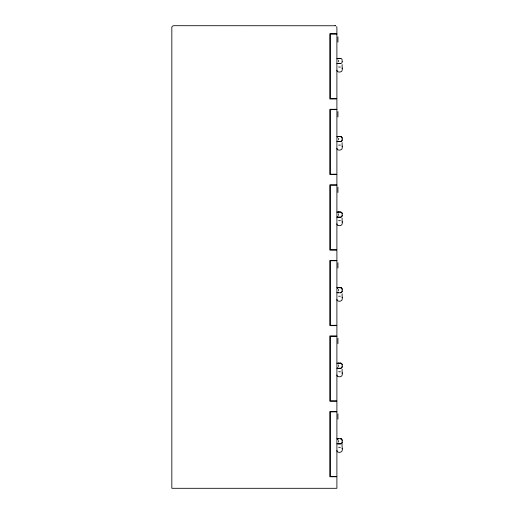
<?xml version="1.0" encoding="UTF-8"?>
<svg xmlns="http://www.w3.org/2000/svg" width="514" height="514" viewBox="0 0 514 514"><rect width="100%" height="100%" fill="white"/><g stroke="black" fill="none" stroke-linecap="round" stroke-linejoin="round"><path stroke-width="0.77" d="M171.901 26.998L172.351 26.214L173.591 25.7L335.578 25.758L335.038 25.7M338.655 58.365L340.409 58.365M336.901 58.435L340.859 58.5M336.901 63.518L340.409 63.518A1.754 1.754 0 0 0 342.163 61.764M340.409 63.595L338.655 63.595A1.754 1.754 0 0 1 338.199 63.537M338.655 67.032L340.409 67.032M336.901 136.512L341.283 136.743M336.901 141.588L340.409 141.588A1.754 1.754 0 0 0 342.163 139.834M338.655 145.102L340.409 145.102M336.901 212.07L340.409 212.07A1.754 1.754 0 0 1 342.163 213.818M336.901 217.146L340.409 217.146A1.754 1.754 0 0 0 342.163 215.392M338.655 220.66L340.409 220.66M336.901 287.628L341.283 287.859M336.901 292.704L340.409 292.787A1.754 1.754 0 0 0 342.157 291.027L342.163 289.311A1.754 1.754 0 0 0 340.409 287.551L338.655 287.551A1.754 1.754 0 0 0 337.415 288.071M338.655 296.218L340.409 296.218M336.901 363.186L340.859 363.244M336.901 368.262L340.409 368.262A1.754 1.754 0 0 0 342.163 366.508M338.655 371.776L340.409 371.776M336.901 438.744L340.409 438.667A1.754 1.754 0 0 1 342.157 440.427L342.163 442.143A1.754 1.754 0 0 1 340.409 443.903L338.655 443.903A1.754 1.754 0 0 1 337.415 443.389M336.901 443.82L340.409 443.82A1.754 1.754 0 0 0 342.163 442.066M338.655 447.334L340.409 447.334M341.283 438.975L340.409 438.744A1.754 1.754 0 0 1 342.163 440.492M336.67 26.574L336.843 26.998M342.099 68.099L342.163 68.555M336.901 70.2C336.908 71.992 339.073 72.211 340.409 71.96C343.737 71.433 341.534 66.634 342.163 64.584M342.099 146.169L342.163 146.625M336.901 148.276C336.908 150.062 339.073 150.281 340.409 150.03C343.737 149.503 341.534 144.704 342.163 142.654M342.099 221.727L342.163 222.183M336.901 223.834C336.908 225.62 339.073 225.839 340.409 225.588C343.737 225.061 341.534 220.262 342.163 218.212M342.099 297.285L342.163 297.741M336.901 299.392C336.908 301.178 339.073 301.397 340.409 301.146C343.737 300.619 341.534 295.82 342.163 293.77M342.099 372.843L342.163 373.299M336.901 374.95C336.908 376.736 339.073 376.955 340.409 376.704C343.737 376.177 341.534 371.378 342.163 369.328M342.099 448.401L342.163 448.857M336.901 450.508C336.908 452.294 339.073 452.513 340.409 452.262C344.065 451.555 341.283 446.107 342.163 443.833M342.163 61.841L342.163 60.119A1.754 1.754 0 0 0 340.409 58.435M338.655 60.189L338.655 61.764M338.655 138.26L338.655 139.84M338.655 213.818L338.655 215.398M338.655 289.376L338.655 290.956M338.655 364.934L338.655 366.514M338.655 440.492L338.655 442.072M337.936 36.783L337.936 42.103M337.936 111.609L337.936 116.929M337.936 187.167L337.936 192.487M337.936 262.725L337.936 268.045M337.936 338.283L337.936 343.603M337.936 413.841L337.936 419.161M336.901 27.454L336.901 33.725L329.892 33.725L329.892 98.977L336.901 98.977L336.901 109.283L329.892 109.283L329.892 174.535L336.901 174.535L336.901 184.841L329.892 184.841L329.892 250.093L336.901 250.093L336.901 260.399L329.892 260.399L329.892 325.651L336.901 325.651L336.901 335.957L329.892 335.957L329.892 401.209L336.901 401.209L336.901 411.515L329.892 411.515L329.892 476.767L336.901 476.767L336.901 488.3L171.837 488.3L171.837 27.454M337.415 58.949A1.754 1.754 0 0 1 338.655 58.435M342.163 290.95A1.754 1.754 0 0 1 340.409 292.704M340.409 287.628A1.754 1.754 0 0 1 342.163 289.376M337.415 288.142A1.754 1.754 0 0 1 338.655 287.622M338.655 292.787A1.754 1.754 0 0 1 337.415 292.273M337.415 212.584A1.754 1.754 0 0 1 338.655 212.064M337.415 216.715A1.754 1.754 0 0 0 338.655 217.229L340.409 217.229A1.754 1.754 0 0 0 342.157 215.469L342.163 213.753A1.754 1.754 0 0 0 340.409 211.993L338.655 211.993A1.754 1.754 0 0 0 337.415 212.513M337.415 439.258A1.754 1.754 0 0 1 338.655 438.738M337.415 439.187A1.754 1.754 0 0 1 338.655 438.667M340.409 363.186A1.754 1.754 0 0 1 342.163 364.94M337.415 363.7A1.754 1.754 0 0 1 338.655 363.18M337.415 367.831A1.754 1.754 0 0 0 338.655 368.345L340.409 368.345A1.754 1.754 0 0 0 342.157 366.585L342.163 364.869A1.754 1.754 0 0 0 340.409 363.109L338.655 363.109A1.754 1.754 0 0 0 337.415 363.629M340.409 136.512A1.754 1.754 0 0 1 342.163 138.26M337.415 137.026A1.754 1.754 0 0 1 338.655 136.506M337.415 141.157A1.754 1.754 0 0 0 338.655 141.671L340.409 141.671A1.754 1.754 0 0 0 342.157 139.911L342.163 138.195A1.754 1.754 0 0 0 340.409 136.435L338.655 136.435A1.754 1.754 0 0 0 337.415 136.955M336.901 34.078L330.245 34.078L330.245 98.63L336.901 98.63L336.901 34.078M336.901 109.636L330.245 109.636L330.245 174.188L336.901 174.188L336.901 109.636M336.901 185.194L330.245 185.194L330.245 249.746L336.901 249.746L336.901 185.194M336.901 260.752L330.245 260.752L330.245 325.304L336.901 325.304L336.901 260.752M336.901 336.31L330.245 336.31L330.245 400.862L336.901 400.862L336.901 336.31M336.901 411.868L330.245 411.868L330.245 476.42L336.901 476.42L336.901 411.868"/></g></svg>
